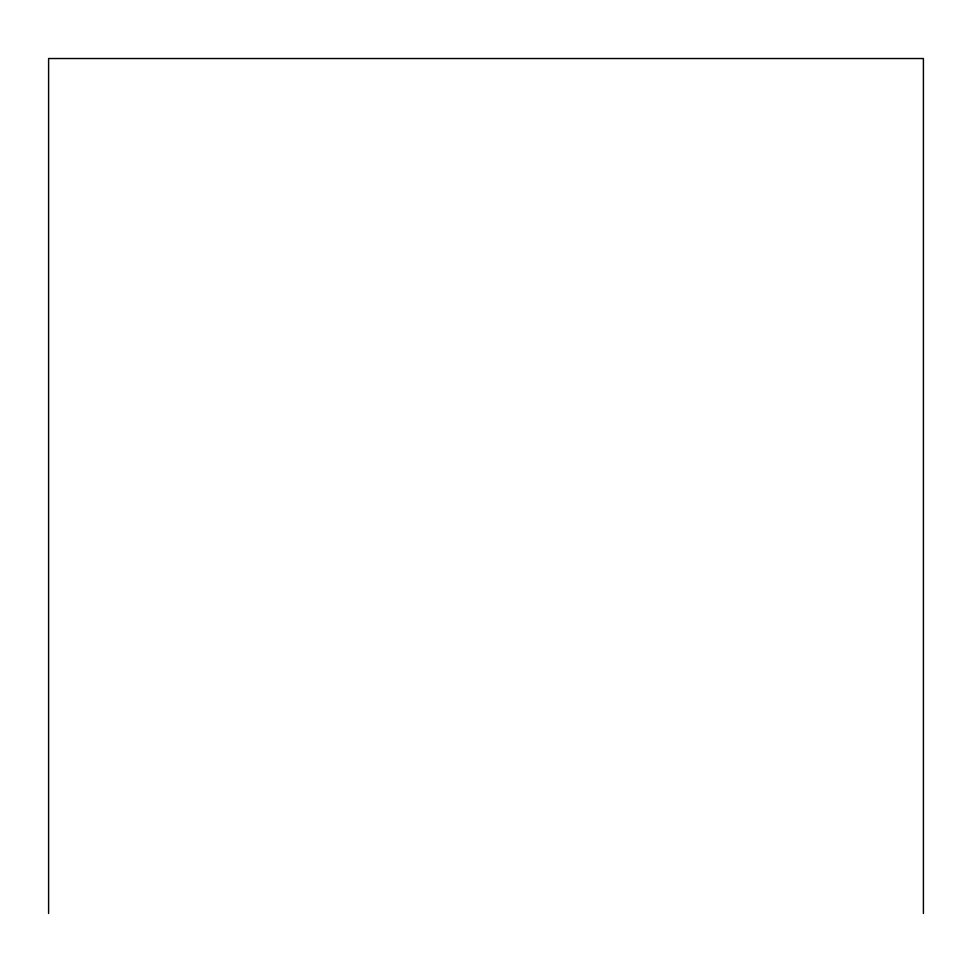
<?xml version="1.0" encoding="UTF-8"?>
<svg xmlns="http://www.w3.org/2000/svg" width="972" height="972" viewBox="0 0 972 972"><rect width="100%" height="100%" fill="white"/><g stroke="black" fill="none" stroke-linecap="round" stroke-linejoin="round"><path stroke-width="1.46" d="M923.4 913.473L923.4 58.527L48.6 58.527L48.6 913.473"/></g></svg>
